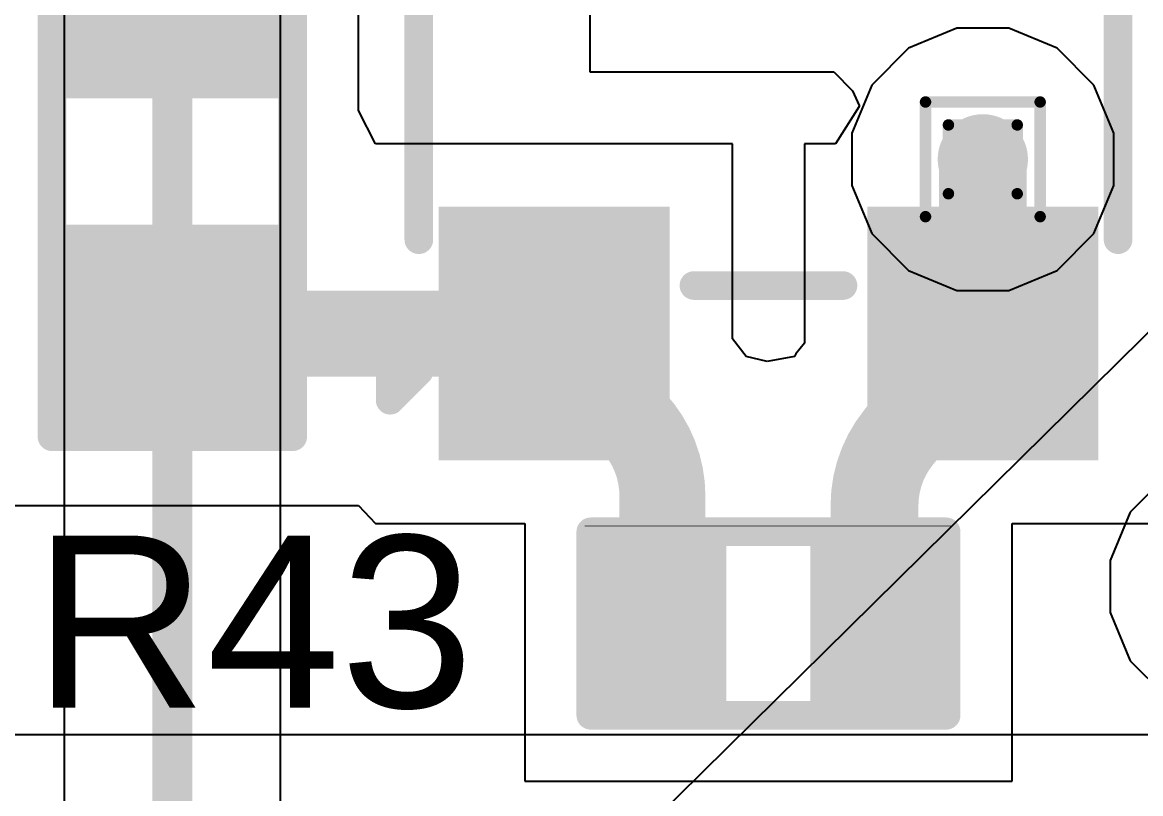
# Model space of a CAD drawing. Header units: inches. Extents: x -18 to 5357, y -8 to 5291.
# Drawn here: x 36.052 to 41.007, y 45.917 to 49.334 of the extents above; entities that cross this region are included whole.
import ezdxf

# ---------------------------------------------------------------- set-up
doc = ezdxf.new("R2010")
doc.units = ezdxf.units.IN
for name, color, linetype in [('Bottom Layer', 5, 'Continuous'), ('Drill Drawing', 1, 'Continuous'), ('Ground', 16, 'Continuous'), ('Power', 76, 'Continuous'), ('Top Layer', 1, 'Continuous'), ('Top Overlay', 2, 'Continuous'), ('Top Paste', 8, 'Continuous'), ('Top Solder', 216, 'Continuous'), ('Via Holes', 16, 'Continuous')]:
    doc.layers.add(name, color=color, linetype=linetype)
doc.styles.add('Arial', font='', dxfattribs={"height": 0.2})
doc.styles.get('Arial').set_extended_font_data('Arial')

# ---------------------------------------------------------------- blocks, each defined once
blk = doc.blocks.new('14_VSON__4_3__21')
at = {"layer": 'Top Solder'}
blk.add_line((-0.8678, -2.2778), (-5350.8161, -5279.0699), dxfattribs=at)
blk = doc.blocks.new('R___0603_31')
at = {"layer": 'Top Layer'}
for points in [[(-0.381, 0.4445), (-0.381, -0.4445), (-1.143, -0.4445), (-1.143, 0.4445)], [(1.143, 0.4445), (1.143, -0.4445), (0.381, -0.4445), (0.381, 0.4445)]]:
    blk.add_hatch(color=1, dxfattribs=at).paths.add_polyline_path(points)
at = {"layer": 'Top Paste'}
for points in [[(-0.381, 0.4445), (-0.381, -0.4445), (-1.143, -0.4445), (-1.143, 0.4445)], [(1.143, 0.4445), (1.143, -0.4445), (0.381, -0.4445), (0.381, 0.4445)]]:
    blk.add_hatch(color=8, dxfattribs=at).paths.add_polyline_path(points)
at = {"layer": 'Top Solder'}
for points in [[(-0.2794, 0.5461), (-0.2794, -0.5461), (-1.2446, -0.5461), (-1.2446, 0.5461)], [(1.2446, 0.5461), (1.2446, -0.5461), (0.2794, -0.5461), (0.2794, 0.5461)]]:
    blk.add_hatch(color=216, dxfattribs=at).paths.add_polyline_path(points)
at = {"layer": 'Top Overlay'}
for points in [[(1.2192, 0.5334, 0.127, 0.127, 0), (-1.2192, 0.5334, 0.127, 0.127, 0)], [(-1.2192, -0.5334, 0.127, 0.127, 0), (-1.2192, 0.5334, 0.127, 0.127, 0)], [(1.2192, -0.5334, 0.127, 0.127, 0), (1.2192, 0.5334, 0.127, 0.127, 0)], [(1.2192, -0.5334, 0.127, 0.127, 0), (-1.2192, -0.5334, 0.127, 0.127, 0)]]:
    blk.add_lwpolyline(points, format="xyseb", dxfattribs=at)
for points in [[(-1.25095, 0.5334, 0.0635, 0.0635, 1), (-1.18745, 0.5334, 0.0635, 0.0635, 1)], [(-1.25095, 0.5334, 0.0635, 0.0635, 1), (-1.18745, 0.5334, 0.0635, 0.0635, 1)], [(1.18745, 0.5334, 0.0635, 0.0635, 1), (1.25095, 0.5334, 0.0635, 0.0635, 1)], [(1.18745, 0.5334, 0.0635, 0.0635, 1), (1.25095, 0.5334, 0.0635, 0.0635, 1)], [(-1.25095, -0.5334, 0.0635, 0.0635, 1), (-1.18745, -0.5334, 0.0635, 0.0635, 1)], [(-1.25095, -0.5334, 0.0635, 0.0635, 1), (-1.18745, -0.5334, 0.0635, 0.0635, 1)], [(1.18745, -0.5334, 0.0635, 0.0635, 1), (1.25095, -0.5334, 0.0635, 0.0635, 1)], [(1.18745, -0.5334, 0.0635, 0.0635, 1), (1.25095, -0.5334, 0.0635, 0.0635, 1)]]:
    blk.add_lwpolyline(points, format="xyseb", close=True, dxfattribs=at)
blk = doc.blocks.new('R___0402_32')
at = {"layer": 'Top Layer'}
for points in [[(-0.6985, -0.3175), (-0.6985, 0.3175), (-0.2413, 0.3175), (-0.2413, -0.3175)], [(0.2413, -0.3175), (0.2413, 0.3175), (0.6985, 0.3175), (0.6985, -0.3175)]]:
    blk.add_hatch(color=1, dxfattribs=at).paths.add_polyline_path(points)
at = {"layer": 'Top Paste'}
for points in [[(-0.6985, -0.3175), (-0.6985, 0.3175), (-0.2413, 0.3175), (-0.2413, -0.3175)], [(0.2413, -0.3175), (0.2413, 0.3175), (0.6985, 0.3175), (0.6985, -0.3175)]]:
    blk.add_hatch(color=8, dxfattribs=at).paths.add_polyline_path(points)
at = {"layer": 'Top Solder'}
for points in [[(-0.7535, -0.3725), (-0.7535, 0.3725), (-0.1863, 0.3725), (-0.1863, -0.3725)], [(0.1863, -0.3725), (0.1863, 0.3725), (0.7535, 0.3725), (0.7535, -0.3725)]]:
    blk.add_hatch(color=216, dxfattribs=at).paths.add_polyline_path(points)
at = {"layer": 'Top Overlay'}
for points in [[(0.7874, 0.4064, 0.127, 0.127, 0), (-0.7874, 0.4064, 0.127, 0.127, 0)], [(-0.7874, 0.4064, 0.127, 0.127, 0), (-0.7874, -0.4064, 0.127, 0.127, 0)], [(0.7874, 0.4064, 0.127, 0.127, 0), (0.7874, -0.4064, 0.127, 0.127, 0)], [(0.7874, -0.4064, 0.127, 0.127, 0), (-0.7874, -0.4064, 0.127, 0.127, 0)], [(0.8128, -0.4318, 0.00323, 0.00323, 0), (-0.8128, -0.4318, 0.00323, 0.00323, 0)]]:
    blk.add_lwpolyline(points, format="xyseb", dxfattribs=at)
for points in [[(-0.8191, 0.4064, 0.0635, 0.0635, 1), (-0.7556, 0.4064, 0.0635, 0.0635, 1)], [(-0.8191, 0.4064, 0.0635, 0.0635, 1), (-0.7556, 0.4064, 0.0635, 0.0635, 1)], [(0.7556, 0.4064, 0.0635, 0.0635, 1), (0.8191, 0.4064, 0.0635, 0.0635, 1)], [(0.7556, 0.4064, 0.0635, 0.0635, 1), (0.8191, 0.4064, 0.0635, 0.0635, 1)], [(-0.8191, -0.4064, 0.0635, 0.0635, 1), (-0.7556, -0.4064, 0.0635, 0.0635, 1)], [(-0.8191, -0.4064, 0.0635, 0.0635, 1), (-0.7556, -0.4064, 0.0635, 0.0635, 1)], [(0.7556, -0.4064, 0.0635, 0.0635, 1), (0.8191, -0.4064, 0.0635, 0.0635, 1)], [(0.7556, -0.4064, 0.0635, 0.0635, 1), (0.8191, -0.4064, 0.0635, 0.0635, 1)], [(-0.8136, -0.4318, 0.00161, 0.00161, 1), (-0.812, -0.4318, 0.00161, 0.00161, 1)], [(0.812, -0.4318, 0.00161, 0.00161, 1), (0.8136, -0.4318, 0.00161, 0.00161, 1)]]:
    blk.add_lwpolyline(points, format="xyseb", close=True, dxfattribs=at)
blk = doc.blocks.new('SOT_23_71')
at = {"layer": 'Top Layer'}
for points in [[(-0.41, 1.46), (0.41, 1.46), (0.41, 0.54), (-0.41, 0.54)], [(-1.36, -0.54), (-0.54, -0.54), (-0.54, -1.46), (-1.36, -1.46)], [(0.54, -0.54), (1.36, -0.54), (1.36, -1.46), (0.54, -1.46)]]:
    blk.add_hatch(color=1, dxfattribs=at).paths.add_polyline_path(points)
at = {"layer": 'Top Paste'}
for points in [[(-0.41, 1.46), (0.41, 1.46), (0.41, 0.54), (-0.41, 0.54)], [(-1.36, -0.54), (-0.54, -0.54), (-0.54, -1.46), (-1.36, -1.46)], [(0.54, -0.54), (1.36, -0.54), (1.36, -1.46), (0.54, -1.46)]]:
    blk.add_hatch(color=8, dxfattribs=at).paths.add_polyline_path(points)
at = {"layer": 'Top Solder'}
for points in [[(-0.5116, 1.5616), (0.5116, 1.5616), (0.5116, 0.4384), (-0.5116, 0.4384)], [(-1.4616, -0.4384), (-0.4384, -0.4384), (-0.4384, -1.5616), (-1.4616, -1.5616)], [(0.4384, -0.4384), (1.4616, -0.4384), (1.4616, -1.5616), (0.4384, -1.5616)]]:
    blk.add_hatch(color=216, dxfattribs=at).paths.add_polyline_path(points)
at = {"layer": 'Top Overlay'}
for points in [[(-1.5494, 0.8128, 0.127, 0.127, 0), (-1.5494, -0.5842, 0.127, 0.127, 0)], [(-1.5494, 0.8128, 0.127, 0.127, 0), (-0.5588, 0.8128, 0.127, 0.127, 0)], [(0.5588, 0.8128, 0.127, 0.127, 0), (1.5494, 0.8128, 0.127, 0.127, 0)], [(1.5494, -0.5842, 0.127, 0.127, 0), (1.5494, 0.8128, 0.127, 0.127, 0)], [(-0.3302, -0.7874, 0.127, 0.127, 0), (0.3302, -0.7874, 0.127, 0.127, 0)], [(-1.6764, -1.0414, 0.127, 0.127, 0), (-1.5494, -1.1684, 0.127, 0.127, 0)], [(-1.6764, -1.2954, 0.127, 0.127, 0), (-1.6764, -1.0414, 0.127, 0.127, 0)], [(-1.6764, -1.2954, 0.127, 0.127, 0), (-1.5494, -1.1684, 0.127, 0.127, 0)]]:
    blk.add_lwpolyline(points, format="xyseb", dxfattribs=at)
for points in [[(-1.5812, 0.8128, 0.0635, 0.0635, 1), (-1.5177, 0.8128, 0.0635, 0.0635, 1)], [(-1.5812, 0.8128, 0.0635, 0.0635, 1), (-1.5177, 0.8128, 0.0635, 0.0635, 1)], [(-0.5905, 0.8128, 0.0635, 0.0635, 1), (-0.5271, 0.8128, 0.0635, 0.0635, 1)], [(0.5271, 0.8128, 0.0635, 0.0635, 1), (0.5905, 0.8128, 0.0635, 0.0635, 1)], [(1.5177, 0.8128, 0.0635, 0.0635, 1), (1.5812, 0.8128, 0.0635, 0.0635, 1)], [(1.5177, 0.8128, 0.0635, 0.0635, 1), (1.5812, 0.8128, 0.0635, 0.0635, 1)], [(-1.5812, -0.5842, 0.0635, 0.0635, 1), (-1.5176, -0.5842, 0.0635, 0.0635, 1)], [(1.5176, -0.5842, 0.0635, 0.0635, 1), (1.5812, -0.5842, 0.0635, 0.0635, 1)], [(-0.3619, -0.7874, 0.0635, 0.0635, 1), (-0.2984, -0.7874, 0.0635, 0.0635, 1)], [(0.2984, -0.7874, 0.0635, 0.0635, 1), (0.3619, -0.7874, 0.0635, 0.0635, 1)], [(-1.7082, -1.0414, 0.0635, 0.0635, 1), (-1.6446, -1.0414, 0.0635, 0.0635, 1)], [(-1.7082, -1.0414, 0.0635, 0.0635, 1), (-1.6446, -1.0414, 0.0635, 0.0635, 1)], [(-1.5812, -1.1684, 0.0635, 0.0635, 1), (-1.5176, -1.1684, 0.0635, 0.0635, 1)], [(-1.5812, -1.1684, 0.0635, 0.0635, 1), (-1.5176, -1.1684, 0.0635, 0.0635, 1)], [(-1.7082, -1.2954, 0.0635, 0.0635, 1), (-1.6446, -1.2954, 0.0635, 0.0635, 1)], [(-1.7082, -1.2954, 0.0635, 0.0635, 1), (-1.6446, -1.2954, 0.0635, 0.0635, 1)]]:
    blk.add_lwpolyline(points, format="xyseb", close=True, dxfattribs=at)

msp = doc.modelspace()

# ---------------------------------------------------------------- hatches: boundary and pattern name
at = {"layer": 'Bottom Layer'}
h = msp.add_hatch(color=5, dxfattribs=at)
edge = h.paths.add_edge_path()
edge.add_arc((40.3079, 48.7271), 0.2, 0, 360)
at = {"layer": 'Ground'}
h = msp.add_hatch(color=16, dxfattribs=at)
edge = h.paths.add_edge_path()
edge.add_arc((40.3079, 48.7271), 0.2, 0, 360)
at = {"layer": 'Power'}
h = msp.add_hatch(color=76, dxfattribs=at)
edge = h.paths.add_edge_path()
edge.add_arc((40.3079, 48.7271), 0.2, 0, 360)
at = {"layer": 'Top Layer'}
h = msp.add_hatch(color=1, dxfattribs=at)
edge = h.paths.add_edge_path()
edge.add_arc((40.3079, 48.7271), 0.2, 0, 360)
at = {"layer": 'Via Holes'}
h = msp.add_hatch(color=7, dxfattribs=at)
edge = h.paths.add_edge_path()
edge.add_arc((40.3079, 48.7271), 0.1, 0, 360)

# ---------------------------------------------------------------- linework, layer by layer
at = {"layer": 'Bottom Layer'}
for p, q in [((36.2372, 50.309), (36.2372, 37.8423)), ((37.1954, 28.6169), (37.1954, 50.309)), ((40.1923, 49.3081), (39.9788, 49.2196)), ((40.4235, 49.3081), (40.1923, 49.3081)), ((40.637, 49.2196), (40.4235, 49.3081)), ((39.9788, 49.2196), (39.8154, 49.0562)), ((40.8005, 49.0562), (40.637, 49.2196)), ((39.8154, 49.0562), (39.7269, 48.8427)), ((40.8889, 48.8427), (40.8005, 49.0562)), ((39.7269, 48.8427), (39.7269, 48.6115)), ((40.8889, 48.6115), (40.8889, 48.8427)), ((39.7269, 48.6115), (39.8154, 48.398)), ((40.8005, 48.398), (40.8889, 48.6115)), ((39.8154, 48.398), (39.9788, 48.2345)), ((40.637, 48.2345), (40.8005, 48.398)), ((39.9788, 48.2345), (40.1923, 48.1461)), ((40.4235, 48.1461), (40.637, 48.2345)), ((40.1923, 48.1461), (40.4235, 48.1461))]:
    msp.add_line(p, q, dxfattribs=at)
msp.add_lwpolyline([(36.7163, 28.6169, 0.1778, 0.1778, 0), (36.7163, 50.6516, 0.1778, 0.1778, 0)], format="xyseb", dxfattribs=at)
at = {"layer": 'Drill Drawing'}
for points in [[(40.0539, 48.9811, 0.0508, 0.0508, 0), (40.5619, 48.9811, 0.0508, 0.0508, 0)], [(40.0539, 48.4731, 0.0508, 0.0508, 0), (40.0539, 48.9811, 0.0508, 0.0508, 0)], [(40.5619, 48.4731, 0.0508, 0.0508, 0), (40.5619, 48.9811, 0.0508, 0.0508, 0)], [(40.1555, 48.8795, 0.0508, 0.0508, 0), (40.4603, 48.8795, 0.0508, 0.0508, 0)], [(40.1555, 48.5747, 0.0508, 0.0508, 0), (40.1555, 48.8795, 0.0508, 0.0508, 0)], [(40.4603, 48.5747, 0.0508, 0.0508, 0), (40.4603, 48.8795, 0.0508, 0.0508, 0)], [(40.1555, 48.5747, 0.0508, 0.0508, 0), (40.4603, 48.5747, 0.0508, 0.0508, 0)], [(40.0539, 48.4731, 0.0508, 0.0508, 0), (40.5619, 48.4731, 0.0508, 0.0508, 0)]]:
    msp.add_lwpolyline(points, format="xyseb", dxfattribs=at)
for points in [[(40.0412, 48.9811, 0.0254, 0.0254, 1), (40.0666, 48.9811, 0.0254, 0.0254, 1)], [(40.0412, 48.9811, 0.0254, 0.0254, 1), (40.0666, 48.9811, 0.0254, 0.0254, 1)], [(40.5492, 48.9811, 0.0254, 0.0254, 1), (40.5746, 48.9811, 0.0254, 0.0254, 1)], [(40.5492, 48.9811, 0.0254, 0.0254, 1), (40.5746, 48.9811, 0.0254, 0.0254, 1)], [(40.1428, 48.8795, 0.0254, 0.0254, 1), (40.1682, 48.8795, 0.0254, 0.0254, 1)], [(40.1428, 48.8795, 0.0254, 0.0254, 1), (40.1682, 48.8795, 0.0254, 0.0254, 1)], [(40.4476, 48.8795, 0.0254, 0.0254, 1), (40.473, 48.8795, 0.0254, 0.0254, 1)], [(40.4476, 48.8795, 0.0254, 0.0254, 1), (40.473, 48.8795, 0.0254, 0.0254, 1)], [(40.1428, 48.5747, 0.0254, 0.0254, 1), (40.1682, 48.5747, 0.0254, 0.0254, 1)], [(40.1428, 48.5747, 0.0254, 0.0254, 1), (40.1682, 48.5747, 0.0254, 0.0254, 1)], [(40.4476, 48.5747, 0.0254, 0.0254, 1), (40.473, 48.5747, 0.0254, 0.0254, 1)], [(40.4476, 48.5747, 0.0254, 0.0254, 1), (40.473, 48.5747, 0.0254, 0.0254, 1)], [(40.0412, 48.4731, 0.0254, 0.0254, 1), (40.0666, 48.4731, 0.0254, 0.0254, 1)], [(40.0412, 48.4731, 0.0254, 0.0254, 1), (40.0666, 48.4731, 0.0254, 0.0254, 1)], [(40.5492, 48.4731, 0.0254, 0.0254, 1), (40.5746, 48.4731, 0.0254, 0.0254, 1)], [(40.5492, 48.4731, 0.0254, 0.0254, 1), (40.5746, 48.4731, 0.0254, 0.0254, 1)]]:
    msp.add_lwpolyline(points, format="xyseb", close=True, dxfattribs=at)
at = {"layer": 'Ground'}
for p, q in [((40.1923, 49.3081), (39.9788, 49.2196)), ((40.4235, 49.3081), (40.1923, 49.3081)), ((40.637, 49.2196), (40.4235, 49.3081)), ((39.9788, 49.2196), (39.8154, 49.0562)), ((40.8005, 49.0562), (40.637, 49.2196)), ((39.8154, 49.0562), (39.7269, 48.8427)), ((40.8889, 48.8427), (40.8005, 49.0562)), ((39.7269, 48.8427), (39.7269, 48.6115)), ((40.8889, 48.6115), (40.8889, 48.8427)), ((39.7269, 48.6115), (39.8154, 48.398)), ((40.8005, 48.398), (40.8889, 48.6115)), ((39.8154, 48.398), (39.9788, 48.2345)), ((40.637, 48.2345), (40.8005, 48.398)), ((39.9788, 48.2345), (40.1923, 48.1461)), ((40.4235, 48.1461), (40.637, 48.2345)), ((40.1923, 48.1461), (40.4235, 48.1461))]:
    msp.add_line(p, q, dxfattribs=at)
at = {"layer": 'Power'}
for p, q in [((41.1243, 47.3274), (40.9609, 47.1639)), ((40.9609, 47.1639), (40.8724, 46.9504)), ((40.8724, 46.9504), (40.8724, 46.7192)), ((40.8724, 46.7192), (40.9609, 46.5057)), ((40.9609, 46.5057), (41.1108, 46.3557)), ((41.0564, 46.1779), (32.5628, 46.1779))]:
    msp.add_line(p, q, dxfattribs=at)
at = {"layer": 'Top Layer'}
for p, q in [((38.5669, 50.7964), (38.5669, 49.1144)), ((37.5418, 48.9431), (37.5418, 50.2414)), ((38.5669, 49.1144), (39.647, 49.1144)), ((39.647, 49.1144), (39.7304, 49.03)), ((39.7304, 49.03), (39.7592, 48.966)), ((39.7592, 48.966), (39.7598, 48.9606)), ((37.6169, 48.7964), (37.5418, 48.9431)), ((39.7598, 48.9606), (39.6548, 48.7964)), ((39.1989, 48.7964), (37.6169, 48.7964)), ((39.1989, 47.9322), (39.1989, 48.7964)), ((39.6548, 48.7964), (39.5169, 48.7964)), ((39.5169, 48.7964), (39.5169, 47.9123)), ((39.2593, 47.8535), (39.1989, 47.9322)), ((39.5169, 47.9123), (39.4794, 47.866)), ((39.3517, 47.8318), (39.2593, 47.8535)), ((39.473, 47.8539), (39.3517, 47.8318)), ((39.4794, 47.866), (39.473, 47.8539)), ((35.8908, 47.1934), (37.5418, 47.1934)), ((37.5418, 47.1934), (37.6169, 47.1144)), ((37.6169, 47.1144), (37.6169, 47.1144)), ((37.6169, 47.1144), (38.2784, 47.1144)), ((38.2784, 47.1144), (38.2784, 45.972)), ((40.4374, 45.972), (40.4374, 47.1144)), ((40.4374, 47.1144), (41.0989, 47.1144)), ((38.2784, 45.972), (40.4374, 45.972))]:
    msp.add_line(p, q, dxfattribs=at)
for points in [[(36.7163, 49.4794, 0.381, 0.381, 0), (36.7163, 50.6516, 0.381, 0.381, 0)], [(40.3079, 47.9554, 0.3894, 0.3894, 0), (40.3079, 48.7271, 0.3894, 0.3894, 0)], [(36.7163, 47.9554, 0.381, 0.381, 0), (38.4079, 47.9554, 0.381, 0.381, 0)], [(38.4079, 47.9554, 0.381, 0.381, 0), (38.729, 47.5925, 0.381, 0.381, 0)], [(40.0926, 47.6901, 0.3894, 0.3894, 0), (40.3079, 47.9554, 0.3894, 0.3894, 0)], [(39.9351, 47.4961, 0.3894, 0.3894, 0), (40.0926, 47.6901, 0.3894, 0.3894, 0)], [(38.729, 47.5925, 0.381, 0.381, -0.212664), (38.888, 47.2356, 0.381, 0.381, 0)], [(39.8278, 47.1936, 0.3894, 0.3894, -0.172123), (39.9351, 47.4961, 0.3894, 0.3894, 0)], [(38.888, 46.6705, 0.381, 0.381, 0), (38.888, 47.2356, 0.381, 0.381, 0)], [(39.8278, 46.6705, 0.3894, 0.3894, 0), (39.8278, 47.1936, 0.3894, 0.3894, 0)]]:
    msp.add_lwpolyline(points, format="xyseb", dxfattribs=at)
for points in [[(36.6211, 49.4794, 0.1905, 0.1905, 1), (36.8116, 49.4794, 0.1905, 0.1905, 1)], [(40.2106, 48.7271, 0.1947, 0.1947, 1), (40.4053, 48.7271, 0.1947, 0.1947, 1)], [(36.6211, 47.9554, 0.1905, 0.1905, 1), (36.8116, 47.9554, 0.1905, 0.1905, 1)], [(38.3127, 47.9554, 0.1905, 0.1905, 1), (38.5032, 47.9554, 0.1905, 0.1905, 1)], [(38.3127, 47.9554, 0.1905, 0.1905, 1), (38.5032, 47.9554, 0.1905, 0.1905, 1)], [(40.2106, 47.9554, 0.1947, 0.1947, 1), (40.4053, 47.9554, 0.1947, 0.1947, 1)], [(40.2106, 47.9554, 0.1947, 0.1947, 1), (40.4053, 47.9554, 0.1947, 0.1947, 1)], [(39.9953, 47.6901, 0.1947, 0.1947, 1), (40.1899, 47.6901, 0.1947, 0.1947, 1)], [(39.9953, 47.6901, 0.1947, 0.1947, 1), (40.1899, 47.6901, 0.1947, 0.1947, 1)], [(38.6338, 47.5925, 0.1905, 0.1905, 1), (38.8243, 47.5925, 0.1905, 0.1905, 1)], [(38.6338, 47.5925, 0.1905, 0.1905, 1), (38.8243, 47.5925, 0.1905, 0.1905, 1)], [(39.8378, 47.4961, 0.1947, 0.1947, 1), (40.0325, 47.4961, 0.1947, 0.1947, 1)], [(39.8378, 47.4961, 0.1947, 0.1947, 1), (40.0325, 47.4961, 0.1947, 0.1947, 1)], [(38.7928, 47.2356, 0.1905, 0.1905, 1), (38.9833, 47.2356, 0.1905, 0.1905, 1)], [(38.7928, 47.2356, 0.1905, 0.1905, 1), (38.9833, 47.2356, 0.1905, 0.1905, 1)], [(39.7305, 47.1936, 0.1947, 0.1947, 1), (39.9252, 47.1936, 0.1947, 0.1947, 1)], [(39.7305, 47.1936, 0.1947, 0.1947, 1), (39.9252, 47.1936, 0.1947, 0.1947, 1)], [(38.7928, 46.6705, 0.1905, 0.1905, 1), (38.9833, 46.6705, 0.1905, 0.1905, 1)], [(39.7305, 46.6705, 0.1947, 0.1947, 1), (39.9252, 46.6705, 0.1947, 0.1947, 1)]]:
    msp.add_lwpolyline(points, format="xyseb", close=True, dxfattribs=at)

# ---------------------------------------------------------------- block references
for name, p, rotation in [('14_VSON__4_3__21', (6.3967, 12.3683), 180), ('R___0603_31', (36.7163, 48.7174), 270), ('R___0402_32', (39.3579, 46.6705), 180)]:
    msp.add_blockref(name, p, dxfattribs=dict(rotation=rotation))
msp.add_blockref('SOT_23_71', (39.3579, 48.9554))

# ---------------------------------------------------------------- texts
at = {"layer": 'Top Overlay', "style": 'Arial'}
msp.add_text('R43', height=0.762, dxfattribs=at).set_placement((36.0996, 46.2982))

doc.saveas('drawing.dxf')
